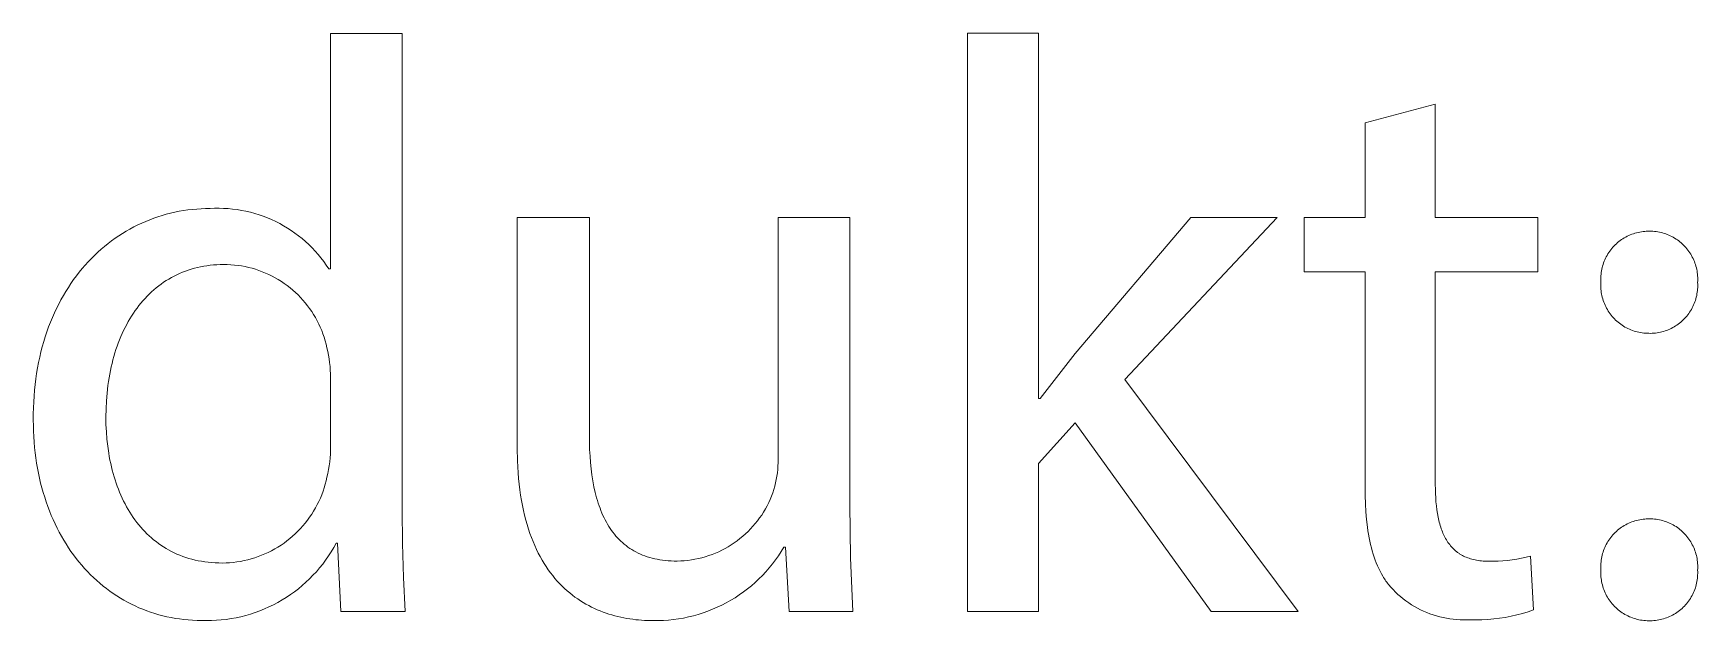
# Model space of a CAD drawing. Header units: millimetres. Extents: x 1287 to 5317, y -239 to 2577.
# Drawn here: x 3887.2 to 3969.7, y -62.2 to -33.1 of the extents above; entities that cross this region are included whole.
import ezdxf

# ---------------------------------------------------------------- set-up
doc = ezdxf.new("R2010")
doc.units = ezdxf.units.MM
doc.header["$MEASUREMENT"] = 0
doc.layers.add('Domyślny', color=7, linetype='Continuous', true_color=0x000000)

msp = doc.modelspace()

# ---------------------------------------------------------------- linework, layer by layer
at = {"layer": 'Domyślny', "color": 18, "lineweight": 15, "true_color": 0x000000}
for p, q in [((3901.972, -44.76), (3901.972, -33.098)), ((3901.972, -33.098), (3905.528, -33.098)), ((3905.528, -33.098), (3905.528, -56.691)), ((3933.541, -61.74), (3933.541, -33.087)), ((3933.541, -33.087), (3937.057, -33.087)), ((3937.057, -33.087), (3937.057, -51.178)), ((3953.24, -37.531), (3956.716, -36.604)), ((3956.716, -36.604), (3956.716, -42.214)), ((3953.24, -42.214), (3953.24, -37.531)), ((3893.632, -42.114), (3893.841, -42.055)), ((3893.841, -42.055), (3894.051, -42)), ((3894.051, -42), (3894.263, -41.952)), ((3894.263, -41.952), (3894.476, -41.909)), ((3894.476, -41.909), (3894.692, -41.872)), ((3894.692, -41.872), (3894.909, -41.84)), ((3894.909, -41.84), (3895.127, -41.814)), ((3895.127, -41.814), (3895.347, -41.794)), ((3895.347, -41.794), (3895.568, -41.779)), ((3895.568, -41.779), (3895.79, -41.77)), ((3895.79, -41.77), (3896.013, -41.767)), ((3896.013, -41.767), (3896.236, -41.758)), ((3896.236, -41.758), (3896.459, -41.756)), ((3896.459, -41.756), (3896.682, -41.761)), ((3896.682, -41.761), (3896.905, -41.775)), ((3896.905, -41.775), (3897.127, -41.796)), ((3897.127, -41.796), (3897.348, -41.824)), ((3897.348, -41.824), (3897.569, -41.86)), ((3897.569, -41.86), (3897.787, -41.904)), ((3897.787, -41.904), (3898.005, -41.955)), ((3898.005, -41.955), (3898.22, -42.014)), ((3898.22, -42.014), (3898.433, -42.079)), ((3891.853, -42.893), (3892.041, -42.785)), ((3892.041, -42.785), (3892.232, -42.683)), ((3892.232, -42.683), (3892.425, -42.586)), ((3892.425, -42.586), (3892.621, -42.494)), ((3892.621, -42.494), (3892.819, -42.407)), ((3892.819, -42.407), (3893.019, -42.326)), ((3893.019, -42.326), (3893.221, -42.25)), ((3893.221, -42.25), (3893.426, -42.179)), ((3893.426, -42.179), (3893.632, -42.114)), ((3898.433, -42.079), (3898.644, -42.153)), ((3898.644, -42.153), (3898.852, -42.233)), ((3898.852, -42.233), (3899.057, -42.32)), ((3899.057, -42.32), (3899.26, -42.415)), ((3899.26, -42.415), (3899.458, -42.516)), ((3899.458, -42.516), (3899.654, -42.624)), ((3899.654, -42.624), (3899.845, -42.738)), ((3899.845, -42.738), (3900.032, -42.86)), ((3900.032, -42.86), (3900.216, -42.987)), ((3911.232, -53.642), (3911.232, -42.208)), ((3911.232, -42.208), (3914.802, -42.208)), ((3914.802, -42.208), (3914.802, -53.025)), ((3924.156, -54.192), (3924.156, -42.208)), ((3924.156, -42.208), (3927.699, -42.208)), ((3927.699, -42.208), (3927.699, -56.42)), ((3938.869, -48.95), (3944.6, -42.213)), ((3948.881, -42.213), (3941.325, -50.238)), ((3944.6, -42.213), (3948.881, -42.213)), ((3950.22, -44.912), (3950.22, -42.214)), ((3950.22, -42.214), (3953.24, -42.214)), ((3956.716, -42.214), (3961.802, -42.214)), ((3961.802, -42.214), (3961.802, -44.912)), ((3890.612, -43.789), (3890.781, -43.646)), ((3890.781, -43.646), (3890.952, -43.508)), ((3890.952, -43.508), (3891.127, -43.375)), ((3891.127, -43.375), (3891.304, -43.247)), ((3891.304, -43.247), (3891.484, -43.124)), ((3891.484, -43.124), (3891.667, -43.006)), ((3891.667, -43.006), (3891.853, -42.893)), ((3900.216, -42.987), (3900.394, -43.121)), ((3900.394, -43.121), (3900.568, -43.26)), ((3900.568, -43.26), (3900.737, -43.406)), ((3900.737, -43.406), (3900.901, -43.557)), ((3900.901, -43.557), (3901.06, -43.714)), ((3965.46, -43.753), (3965.513, -43.691)), ((3965.513, -43.691), (3965.569, -43.631)), ((3965.569, -43.631), (3965.626, -43.572)), ((3965.626, -43.572), (3965.686, -43.516)), ((3965.686, -43.516), (3965.748, -43.461)), ((3965.748, -43.461), (3965.811, -43.409)), ((3965.811, -43.409), (3965.876, -43.359)), ((3965.876, -43.359), (3965.943, -43.312)), ((3965.943, -43.312), (3966.011, -43.266)), ((3966.011, -43.266), (3966.081, -43.223)), ((3966.081, -43.223), (3966.153, -43.183)), ((3966.153, -43.183), (3966.225, -43.145)), ((3966.225, -43.145), (3966.3, -43.11)), ((3966.3, -43.11), (3966.375, -43.077)), ((3966.375, -43.077), (3966.451, -43.046)), ((3966.451, -43.046), (3966.528, -43.019)), ((3966.528, -43.019), (3966.607, -42.994)), ((3966.607, -42.994), (3966.686, -42.972)), ((3966.686, -42.972), (3966.765, -42.952)), ((3966.765, -42.952), (3966.846, -42.936)), ((3966.846, -42.936), (3966.927, -42.922)), ((3966.927, -42.922), (3967.008, -42.911)), ((3967.008, -42.911), (3967.09, -42.902)), ((3967.09, -42.902), (3967.171, -42.897)), ((3967.171, -42.897), (3967.254, -42.894)), ((3967.254, -42.894), (3967.336, -42.895)), ((3967.336, -42.895), (3967.417, -42.896)), ((3967.417, -42.896), (3967.498, -42.9)), ((3967.498, -42.9), (3967.579, -42.906)), ((3967.579, -42.906), (3967.66, -42.916)), ((3967.66, -42.916), (3967.74, -42.928)), ((3967.74, -42.928), (3967.82, -42.943)), ((3967.82, -42.943), (3967.899, -42.96)), ((3967.899, -42.96), (3967.978, -42.981)), ((3967.978, -42.981), (3968.056, -43.004)), ((3968.056, -43.004), (3968.133, -43.029)), ((3968.133, -43.029), (3968.209, -43.058)), ((3968.209, -43.058), (3968.284, -43.089)), ((3968.284, -43.089), (3968.358, -43.122)), ((3968.358, -43.122), (3968.431, -43.158)), ((3968.431, -43.158), (3968.502, -43.197)), ((3968.502, -43.197), (3968.573, -43.237)), ((3968.573, -43.237), (3968.641, -43.281)), ((3968.641, -43.281), (3968.709, -43.326)), ((3968.709, -43.326), (3968.774, -43.374)), ((3968.774, -43.374), (3968.838, -43.424)), ((3968.838, -43.424), (3968.901, -43.476)), ((3968.901, -43.476), (3968.961, -43.531)), ((3968.961, -43.531), (3969.019, -43.587)), ((3969.019, -43.587), (3969.076, -43.645)), ((3969.076, -43.645), (3969.131, -43.706)), ((3969.131, -43.706), (3969.183, -43.768)), ((3889.82, -44.577), (3889.971, -44.41)), ((3889.971, -44.41), (3890.127, -44.247)), ((3890.127, -44.247), (3890.285, -44.09)), ((3890.285, -44.09), (3890.447, -43.937)), ((3890.447, -43.937), (3890.612, -43.789)), ((3901.06, -43.714), (3901.213, -43.876)), ((3901.213, -43.876), (3901.361, -44.043)), ((3901.361, -44.043), (3901.503, -44.216)), ((3901.503, -44.216), (3901.638, -44.393)), ((3901.638, -44.393), (3901.768, -44.574)), ((3965.028, -44.54), (3965.055, -44.463)), ((3965.055, -44.463), (3965.084, -44.386)), ((3965.084, -44.386), (3965.116, -44.31)), ((3965.116, -44.31), (3965.15, -44.236)), ((3965.15, -44.236), (3965.187, -44.162)), ((3965.187, -44.162), (3965.227, -44.09)), ((3965.227, -44.09), (3965.268, -44.02)), ((3965.268, -44.02), (3965.313, -43.951)), ((3965.313, -43.951), (3965.36, -43.883)), ((3965.36, -43.883), (3965.409, -43.817)), ((3965.409, -43.817), (3965.46, -43.753)), ((3969.183, -43.768), (3969.233, -43.831)), ((3969.233, -43.831), (3969.281, -43.897)), ((3969.281, -43.897), (3969.327, -43.964)), ((3969.327, -43.964), (3969.37, -44.033)), ((3969.37, -44.033), (3969.412, -44.103)), ((3969.412, -44.103), (3969.45, -44.174)), ((3969.45, -44.174), (3969.486, -44.247)), ((3969.486, -44.247), (3969.52, -44.321)), ((3969.52, -44.321), (3969.551, -44.396)), ((3969.551, -44.396), (3969.58, -44.472)), ((3969.58, -44.472), (3969.606, -44.549)), ((3889.115, -45.484), (3889.249, -45.294)), ((3889.249, -45.294), (3889.386, -45.108)), ((3889.386, -45.108), (3889.527, -44.926)), ((3889.527, -44.926), (3889.671, -44.749)), ((3889.671, -44.749), (3889.82, -44.577)), ((3893.833, -45.344), (3893.707, -45.427)), ((3893.962, -45.265), (3893.833, -45.344)), ((3894.093, -45.19), (3893.962, -45.265)), ((3894.226, -45.118), (3894.093, -45.19)), ((3894.362, -45.051), (3894.226, -45.118)), ((3894.501, -44.987), (3894.362, -45.051)), ((3894.642, -44.928), (3894.501, -44.987)), ((3894.785, -44.872), (3894.642, -44.928)), ((3894.931, -44.821), (3894.785, -44.872)), ((3895.079, -44.774), (3894.931, -44.821)), ((3895.229, -44.731), (3895.079, -44.774)), ((3895.382, -44.693), (3895.229, -44.731)), ((3895.536, -44.659), (3895.382, -44.693)), ((3895.694, -44.629), (3895.536, -44.659)), ((3895.853, -44.604), (3895.694, -44.629)), ((3896.015, -44.583), (3895.853, -44.604)), ((3896.179, -44.567), (3896.015, -44.583)), ((3896.345, -44.555), (3896.179, -44.567)), ((3896.514, -44.548), (3896.345, -44.555)), ((3896.684, -44.545), (3896.514, -44.548)), ((3896.862, -44.548), (3896.684, -44.545)), ((3897.039, -44.556), (3896.862, -44.548)), ((3897.216, -44.571), (3897.039, -44.556)), ((3897.393, -44.591), (3897.216, -44.571)), ((3897.568, -44.618), (3897.393, -44.591)), ((3897.743, -44.65), (3897.568, -44.618)), ((3897.916, -44.689), (3897.743, -44.65)), ((3898.088, -44.733), (3897.916, -44.689)), ((3898.259, -44.783), (3898.088, -44.733)), ((3898.427, -44.839), (3898.259, -44.783)), ((3898.594, -44.901), (3898.427, -44.839)), ((3898.758, -44.968), (3898.594, -44.901)), ((3898.92, -45.041), (3898.758, -44.968)), ((3899.079, -45.119), (3898.92, -45.041)), ((3899.236, -45.203), (3899.079, -45.119)), ((3899.39, -45.292), (3899.236, -45.203)), ((3899.54, -45.386), (3899.39, -45.292)), ((3901.768, -44.574), (3901.891, -44.76)), ((3901.891, -44.76), (3901.972, -44.76)), ((3953.24, -44.912), (3950.22, -44.912)), ((3953.24, -55.568), (3953.24, -44.912)), ((3961.802, -44.912), (3956.716, -44.912)), ((3956.716, -44.912), (3956.716, -55.447)), ((3964.914, -45.267), (3964.916, -45.185)), ((3964.916, -45.349), (3964.914, -45.267)), ((3964.916, -45.185), (3964.92, -45.103)), ((3964.92, -45.431), (3964.916, -45.349)), ((3964.92, -45.103), (3964.927, -45.021)), ((3964.927, -45.021), (3964.937, -44.94)), ((3964.937, -44.94), (3964.95, -44.859)), ((3964.95, -44.859), (3964.965, -44.778)), ((3964.965, -44.778), (3964.983, -44.698)), ((3964.983, -44.698), (3965.004, -44.619)), ((3965.004, -44.619), (3965.028, -44.54)), ((3969.606, -44.549), (3969.629, -44.627)), ((3969.629, -44.627), (3969.649, -44.706)), ((3969.649, -44.706), (3969.667, -44.785)), ((3969.667, -44.785), (3969.682, -44.865)), ((3969.682, -44.865), (3969.695, -44.945)), ((3969.695, -44.945), (3969.704, -45.026)), ((3969.704, -45.026), (3969.711, -45.106)), ((3969.711, -45.106), (3969.715, -45.188)), ((3969.715, -45.35), (3969.711, -45.431)), ((3969.715, -45.188), (3969.717, -45.269)), ((3969.717, -45.269), (3969.715, -45.35)), ((3888.622, -46.293), (3888.739, -46.084)), ((3888.739, -46.084), (3888.86, -45.88)), ((3888.86, -45.88), (3888.986, -45.68)), ((3888.986, -45.68), (3889.115, -45.484)), ((3892.894, -46.111), (3892.788, -46.223)), ((3893.002, -46.003), (3892.894, -46.111)), ((3893.113, -45.898), (3893.002, -46.003)), ((3893.227, -45.797), (3893.113, -45.898)), ((3893.343, -45.699), (3893.227, -45.797)), ((3893.462, -45.605), (3893.343, -45.699)), ((3893.583, -45.514), (3893.462, -45.605)), ((3893.707, -45.427), (3893.583, -45.514)), ((3899.688, -45.485), (3899.54, -45.386)), ((3899.831, -45.59), (3899.688, -45.485)), ((3899.972, -45.699), (3899.831, -45.59)), ((3900.108, -45.813), (3899.972, -45.699)), ((3900.24, -45.931), (3900.108, -45.813)), ((3900.369, -46.054), (3900.24, -45.931)), ((3900.493, -46.181), (3900.369, -46.054)), ((3900.612, -46.312), (3900.493, -46.181)), ((3964.915, -45.596), (3964.916, -45.514)), ((3964.917, -45.679), (3964.915, -45.596)), ((3964.916, -45.514), (3964.92, -45.431)), ((3964.922, -45.761), (3964.917, -45.679)), ((3964.93, -45.844), (3964.922, -45.761)), ((3964.941, -45.926), (3964.93, -45.844)), ((3964.954, -46.007), (3964.941, -45.926)), ((3964.97, -46.088), (3964.954, -46.007)), ((3964.99, -46.169), (3964.97, -46.088)), ((3965.011, -46.248), (3964.99, -46.169)), ((3969.647, -46.163), (3969.626, -46.242)), ((3969.666, -46.083), (3969.647, -46.163)), ((3969.681, -46.002), (3969.666, -46.083)), ((3969.694, -45.922), (3969.681, -46.002)), ((3969.704, -45.84), (3969.694, -45.922)), ((3969.711, -45.759), (3969.704, -45.84)), ((3969.711, -45.431), (3969.715, -45.513)), ((3969.715, -45.677), (3969.711, -45.759)), ((3969.715, -45.513), (3969.717, -45.595)), ((3969.717, -45.595), (3969.715, -45.677)), ((3888.196, -47.172), (3888.296, -46.946)), ((3888.296, -46.946), (3888.4, -46.724)), ((3888.4, -46.724), (3888.509, -46.506)), ((3888.509, -46.506), (3888.622, -46.293)), ((3892.209, -46.962), (3892.122, -47.096)), ((3892.299, -46.831), (3892.209, -46.962)), ((3892.391, -46.703), (3892.299, -46.831)), ((3892.487, -46.578), (3892.391, -46.703)), ((3892.585, -46.456), (3892.487, -46.578)), ((3892.685, -46.338), (3892.585, -46.456)), ((3892.788, -46.223), (3892.685, -46.338)), ((3900.727, -46.447), (3900.612, -46.312)), ((3900.838, -46.586), (3900.727, -46.447)), ((3900.943, -46.729), (3900.838, -46.586)), ((3901.044, -46.875), (3900.943, -46.729)), ((3901.14, -47.025), (3901.044, -46.875)), ((3965.036, -46.327), (3965.011, -46.248)), ((3965.064, -46.405), (3965.036, -46.327)), ((3965.094, -46.482), (3965.064, -46.405)), ((3965.126, -46.558), (3965.094, -46.482)), ((3965.162, -46.633), (3965.126, -46.558)), ((3965.2, -46.706), (3965.162, -46.633)), ((3965.24, -46.778), (3965.2, -46.706)), ((3965.283, -46.849), (3965.24, -46.778)), ((3965.328, -46.918), (3965.283, -46.849)), ((3965.376, -46.985), (3965.328, -46.918)), ((3965.426, -47.051), (3965.376, -46.985)), ((3969.271, -46.975), (3969.222, -47.041)), ((3969.317, -46.908), (3969.271, -46.975)), ((3969.362, -46.839), (3969.317, -46.908)), ((3969.404, -46.769), (3969.362, -46.839)), ((3969.443, -46.697), (3969.404, -46.769)), ((3969.48, -46.624), (3969.443, -46.697)), ((3969.515, -46.55), (3969.48, -46.624)), ((3969.547, -46.474), (3969.515, -46.55)), ((3969.576, -46.398), (3969.547, -46.474)), ((3969.602, -46.32), (3969.576, -46.398)), ((3969.626, -46.242), (3969.602, -46.32)), ((3887.924, -47.876), (3888.01, -47.637)), ((3888.01, -47.637), (3888.101, -47.402)), ((3888.101, -47.402), (3888.196, -47.172)), ((3891.727, -47.811), (3891.657, -47.963)), ((3891.801, -47.663), (3891.727, -47.811)), ((3891.877, -47.517), (3891.801, -47.663)), ((3891.956, -47.374), (3891.877, -47.517)), ((3892.037, -47.233), (3891.956, -47.374)), ((3892.122, -47.096), (3892.037, -47.233)), ((3901.23, -47.178), (3901.14, -47.025)), ((3901.316, -47.334), (3901.23, -47.178)), ((3901.395, -47.492), (3901.316, -47.334)), ((3901.47, -47.654), (3901.395, -47.492)), ((3901.539, -47.817), (3901.47, -47.654)), ((3901.602, -47.983), (3901.539, -47.817)), ((3965.479, -47.115), (3965.426, -47.051)), ((3965.533, -47.177), (3965.479, -47.115)), ((3965.59, -47.237), (3965.533, -47.177)), ((3965.648, -47.295), (3965.59, -47.237)), ((3965.709, -47.351), (3965.648, -47.295)), ((3965.772, -47.405), (3965.709, -47.351)), ((3965.836, -47.457), (3965.772, -47.405)), ((3965.902, -47.506), (3965.836, -47.457)), ((3965.97, -47.554), (3965.902, -47.506)), ((3966.04, -47.598), (3965.97, -47.554)), ((3966.111, -47.641), (3966.04, -47.598)), ((3966.183, -47.68), (3966.111, -47.641)), ((3966.257, -47.718), (3966.183, -47.68)), ((3966.332, -47.752), (3966.257, -47.718)), ((3966.408, -47.784), (3966.332, -47.752)), ((3966.485, -47.814), (3966.408, -47.784)), ((3966.563, -47.84), (3966.485, -47.814)), ((3968.179, -47.807), (3968.102, -47.834)), ((3968.255, -47.777), (3968.179, -47.807)), ((3968.33, -47.745), (3968.255, -47.777)), ((3968.404, -47.71), (3968.33, -47.745)), ((3968.477, -47.672), (3968.404, -47.71)), ((3968.548, -47.632), (3968.477, -47.672)), ((3968.618, -47.589), (3968.548, -47.632)), ((3968.687, -47.544), (3968.618, -47.589)), ((3968.754, -47.497), (3968.687, -47.544)), ((3968.819, -47.447), (3968.754, -47.497)), ((3968.882, -47.395), (3968.819, -47.447)), ((3968.944, -47.341), (3968.882, -47.395)), ((3969.003, -47.285), (3968.944, -47.341)), ((3969.061, -47.227), (3969.003, -47.285)), ((3969.117, -47.167), (3969.061, -47.227)), ((3969.17, -47.105), (3969.117, -47.167)), ((3969.222, -47.041), (3969.17, -47.105)), ((3887.629, -48.875), (3887.695, -48.619)), ((3887.695, -48.619), (3887.767, -48.367)), ((3887.767, -48.367), (3887.843, -48.12)), ((3887.843, -48.12), (3887.924, -47.876)), ((3891.403, -48.596), (3891.347, -48.761)), ((3891.462, -48.434), (3891.403, -48.596)), ((3891.524, -48.274), (3891.462, -48.434)), ((3891.589, -48.117), (3891.524, -48.274)), ((3891.657, -47.963), (3891.589, -48.117)), ((3901.66, -48.151), (3901.602, -47.983)), ((3901.711, -48.321), (3901.66, -48.151)), ((3901.757, -48.493), (3901.711, -48.321)), ((3901.798, -48.666), (3901.757, -48.493)), ((3966.643, -47.864), (3966.563, -47.84)), ((3966.722, -47.885), (3966.643, -47.864)), ((3966.803, -47.904), (3966.722, -47.885)), ((3966.884, -47.919), (3966.803, -47.904)), ((3966.966, -47.932), (3966.884, -47.919)), ((3967.048, -47.942), (3966.966, -47.932)), ((3967.13, -47.949), (3967.048, -47.942)), ((3967.213, -47.953), (3967.13, -47.949)), ((3967.295, -47.954), (3967.213, -47.953)), ((3967.377, -47.955), (3967.295, -47.954)), ((3967.459, -47.953), (3967.377, -47.955)), ((3967.541, -47.948), (3967.459, -47.953)), ((3967.622, -47.94), (3967.541, -47.948)), ((3967.704, -47.929), (3967.622, -47.94)), ((3967.784, -47.916), (3967.704, -47.929)), ((3967.865, -47.9), (3967.784, -47.916)), ((3967.944, -47.881), (3967.865, -47.9)), ((3968.023, -47.859), (3967.944, -47.881)), ((3968.102, -47.834), (3968.023, -47.859)), ((3887.46, -49.666), (3887.511, -49.398)), ((3887.511, -49.398), (3887.568, -49.134)), ((3887.568, -49.134), (3887.629, -48.875)), ((3891.151, -49.444), (3891.11, -49.62)), ((3891.196, -49.27), (3891.151, -49.444)), ((3891.243, -49.098), (3891.196, -49.27)), ((3891.294, -48.928), (3891.243, -49.098)), ((3891.347, -48.761), (3891.294, -48.928)), ((3901.841, -48.849), (3901.798, -48.666)), ((3901.878, -49.033), (3901.841, -48.849)), ((3901.909, -49.218), (3901.878, -49.033)), ((3901.934, -49.405), (3901.909, -49.218)), ((3901.953, -49.592), (3901.934, -49.405)), ((3937.138, -51.178), (3938.869, -48.95)), ((3887.34, -50.492), (3887.375, -50.213)), ((3887.375, -50.213), (3887.415, -49.937)), ((3887.415, -49.937), (3887.46, -49.666)), ((3891.003, -50.163), (3890.973, -50.349)), ((3891.036, -49.98), (3891.003, -50.163)), ((3891.071, -49.799), (3891.036, -49.98)), ((3891.11, -49.62), (3891.071, -49.799)), ((3901.966, -49.779), (3901.953, -49.592)), ((3901.972, -49.967), (3901.966, -49.779)), ((3901.972, -50.155), (3901.972, -49.967)), ((3901.972, -53.551), (3901.972, -50.155)), ((3941.325, -50.238), (3949.928, -61.74)), ((3887.269, -51.354), (3887.287, -51.063)), ((3887.287, -51.063), (3887.31, -50.776)), ((3887.31, -50.776), (3887.34, -50.492)), ((3890.903, -50.916), (3890.872, -51.304)), ((3890.947, -50.536), (3890.903, -50.916)), ((3890.973, -50.349), (3890.947, -50.536)), ((3887.25, -51.947), (3887.256, -51.648)), ((3887.25, -52.249), (3887.25, -51.947)), ((3887.256, -51.648), (3887.269, -51.354)), ((3890.853, -51.699), (3890.846, -52.101)), ((3890.872, -51.304), (3890.853, -51.699)), ((3937.057, -51.178), (3937.138, -51.178)), ((3887.252, -52.526), (3887.25, -52.249)), ((3887.26, -52.8), (3887.252, -52.526)), ((3890.846, -52.101), (3890.852, -52.469)), ((3890.852, -52.469), (3890.869, -52.833)), ((3938.869, -52.386), (3937.057, -54.399)), ((3945.606, -61.74), (3938.869, -52.386)), ((3887.273, -53.072), (3887.26, -52.8)), ((3887.291, -53.34), (3887.273, -53.072)), ((3887.315, -53.605), (3887.291, -53.34)), ((3890.869, -52.833), (3890.897, -53.191)), ((3890.897, -53.191), (3890.936, -53.545)), ((3890.936, -53.545), (3890.987, -53.893)), ((3901.973, -53.744), (3901.972, -53.551)), ((3914.802, -53.025), (3914.805, -53.368)), ((3914.805, -53.368), (3914.816, -53.705)), ((3887.343, -53.868), (3887.315, -53.605)), ((3887.376, -54.127), (3887.343, -53.868)), ((3887.415, -54.383), (3887.376, -54.127)), ((3887.458, -54.635), (3887.415, -54.383)), ((3890.987, -53.893), (3891.016, -54.064)), ((3891.016, -54.064), (3891.049, -54.234)), ((3891.049, -54.234), (3891.084, -54.402)), ((3891.084, -54.402), (3891.122, -54.569)), ((3901.913, -54.513), (3901.938, -54.322)), ((3901.938, -54.322), (3901.956, -54.129)), ((3901.956, -54.129), (3901.968, -53.937)), ((3901.968, -53.937), (3901.973, -53.744)), ((3911.243, -54.269), (3911.232, -53.642)), ((3911.256, -54.571), (3911.243, -54.269)), ((3914.816, -53.705), (3914.833, -54.034)), ((3914.833, -54.034), (3914.857, -54.355)), ((3914.857, -54.355), (3914.888, -54.668)), ((3924.147, -54.531), (3924.154, -54.362)), ((3924.154, -54.362), (3924.156, -54.192)), ((3937.057, -54.399), (3937.057, -61.74)), ((3887.505, -54.884), (3887.458, -54.635)), ((3887.558, -55.13), (3887.505, -54.884)), ((3887.615, -55.373), (3887.558, -55.13)), ((3891.122, -54.569), (3891.163, -54.733)), ((3891.163, -54.733), (3891.206, -54.896)), ((3891.206, -54.896), (3891.253, -55.057)), ((3891.253, -55.057), (3891.302, -55.216)), ((3891.302, -55.216), (3891.354, -55.373)), ((3901.758, -55.258), (3901.798, -55.081)), ((3901.798, -55.081), (3901.842, -54.893)), ((3901.842, -54.893), (3901.881, -54.704)), ((3901.881, -54.704), (3901.913, -54.513)), ((3911.274, -54.866), (3911.256, -54.571)), ((3911.297, -55.154), (3911.274, -54.866)), ((3911.326, -55.434), (3911.297, -55.154)), ((3914.888, -54.668), (3914.927, -54.973)), ((3914.927, -54.973), (3914.974, -55.27)), ((3924.027, -55.368), (3924.062, -55.203)), ((3924.062, -55.203), (3924.091, -55.036)), ((3924.091, -55.036), (3924.115, -54.868)), ((3924.115, -54.868), (3924.134, -54.7)), ((3924.134, -54.7), (3924.147, -54.531)), ((3887.677, -55.612), (3887.615, -55.373)), ((3887.743, -55.848), (3887.677, -55.612)), ((3887.814, -56.08), (3887.743, -55.848)), ((3891.354, -55.373), (3891.409, -55.527)), ((3891.409, -55.527), (3891.467, -55.68)), ((3891.467, -55.68), (3891.527, -55.83)), ((3891.527, -55.83), (3891.591, -55.978)), ((3891.591, -55.978), (3891.657, -56.124)), ((3901.472, -56.117), (3901.541, -55.949)), ((3901.541, -55.949), (3901.604, -55.779)), ((3901.604, -55.779), (3901.661, -55.607)), ((3901.661, -55.607), (3901.713, -55.433)), ((3901.713, -55.433), (3901.758, -55.258)), ((3911.359, -55.708), (3911.326, -55.434)), ((3911.396, -55.974), (3911.359, -55.708)), ((3911.438, -56.234), (3911.396, -55.974)), ((3914.974, -55.27), (3915.029, -55.558)), ((3915.029, -55.558), (3915.091, -55.837)), ((3915.091, -55.837), (3915.125, -55.973)), ((3915.125, -55.973), (3915.162, -56.107)), ((3923.765, -56.181), (3923.834, -56.017)), ((3923.834, -56.017), (3923.89, -55.858)), ((3923.89, -55.858), (3923.941, -55.696)), ((3923.941, -55.696), (3923.987, -55.533)), ((3923.987, -55.533), (3924.027, -55.368)), ((3953.244, -55.992), (3953.24, -55.568)), ((3953.258, -56.402), (3953.244, -55.992)), ((3956.716, -55.447), (3956.718, -55.67)), ((3956.718, -55.67), (3956.724, -55.888)), ((3956.724, -55.888), (3956.734, -56.099)), ((3887.889, -56.309), (3887.814, -56.08)), ((3887.969, -56.534), (3887.889, -56.309)), ((3888.053, -56.755), (3887.969, -56.534)), ((3888.141, -56.973), (3888.053, -56.755)), ((3891.657, -56.124), (3891.726, -56.267)), ((3891.726, -56.267), (3891.797, -56.408)), ((3891.797, -56.408), (3891.872, -56.546)), ((3891.872, -56.546), (3891.949, -56.682)), ((3891.949, -56.682), (3892.03, -56.815)), ((3892.03, -56.815), (3892.113, -56.945)), ((3901.045, -56.915), (3901.141, -56.761)), ((3901.141, -56.761), (3901.232, -56.604)), ((3901.232, -56.604), (3901.318, -56.444)), ((3901.318, -56.444), (3901.398, -56.282)), ((3901.398, -56.282), (3901.472, -56.117)), ((3905.528, -56.691), (3905.538, -58.374)), ((3911.485, -56.487), (3911.438, -56.234)), ((3911.536, -56.733), (3911.485, -56.487)), ((3911.592, -56.972), (3911.536, -56.733)), ((3915.162, -56.107), (3915.2, -56.239)), ((3915.2, -56.239), (3915.241, -56.368)), ((3915.241, -56.368), (3915.284, -56.494)), ((3915.284, -56.494), (3915.329, -56.618)), ((3915.329, -56.618), (3915.376, -56.74)), ((3915.376, -56.74), (3915.425, -56.859)), ((3915.425, -56.859), (3915.477, -56.976)), ((3923.34, -56.957), (3923.436, -56.808)), ((3923.436, -56.808), (3923.526, -56.655)), ((3923.526, -56.655), (3923.611, -56.5)), ((3923.611, -56.5), (3923.691, -56.342)), ((3923.691, -56.342), (3923.765, -56.181)), ((3927.699, -56.42), (3927.734, -59.079)), ((3953.28, -56.8), (3953.258, -56.402)), ((3953.313, -57.183), (3953.28, -56.8)), ((3956.734, -56.099), (3956.749, -56.304)), ((3956.749, -56.304), (3956.768, -56.502)), ((3956.768, -56.502), (3956.792, -56.695)), ((3956.792, -56.695), (3956.82, -56.88)), ((3956.82, -56.88), (3956.853, -57.06)), ((3888.234, -57.187), (3888.141, -56.973)), ((3888.33, -57.397), (3888.234, -57.187)), ((3888.431, -57.603), (3888.33, -57.397)), ((3888.536, -57.805), (3888.431, -57.603)), ((3892.113, -56.945), (3892.199, -57.073)), ((3892.199, -57.073), (3892.287, -57.198)), ((3892.287, -57.198), (3892.379, -57.32)), ((3892.379, -57.32), (3892.473, -57.438)), ((3892.473, -57.438), (3892.57, -57.554)), ((3892.57, -57.554), (3892.67, -57.667)), ((3892.67, -57.667), (3892.773, -57.777)), ((3900.363, -57.76), (3900.488, -57.629)), ((3900.488, -57.629), (3900.609, -57.494)), ((3900.609, -57.494), (3900.726, -57.355)), ((3900.726, -57.355), (3900.837, -57.212)), ((3900.837, -57.212), (3900.943, -57.065)), ((3900.943, -57.065), (3901.045, -56.915)), ((3911.651, -57.205), (3911.592, -56.972)), ((3911.715, -57.432), (3911.651, -57.205)), ((3911.783, -57.652), (3911.715, -57.432)), ((3911.855, -57.865), (3911.783, -57.652)), ((3915.477, -56.976), (3915.53, -57.09)), ((3915.53, -57.09), (3915.586, -57.202)), ((3915.586, -57.202), (3915.645, -57.311)), ((3915.645, -57.311), (3915.705, -57.417)), ((3915.705, -57.417), (3915.768, -57.52)), ((3915.768, -57.52), (3915.834, -57.621)), ((3915.834, -57.621), (3915.901, -57.719)), ((3915.901, -57.719), (3915.972, -57.815)), ((3922.663, -57.774), (3922.787, -57.648)), ((3922.787, -57.648), (3922.907, -57.517)), ((3922.907, -57.517), (3923.022, -57.383)), ((3923.022, -57.383), (3923.133, -57.244)), ((3923.133, -57.244), (3923.239, -57.102)), ((3923.239, -57.102), (3923.34, -56.957)), ((3953.355, -57.554), (3953.313, -57.183)), ((3953.38, -57.733), (3953.355, -57.554)), ((3956.853, -57.06), (3956.872, -57.147)), ((3956.872, -57.147), (3956.891, -57.232)), ((3956.891, -57.232), (3956.912, -57.316)), ((3956.912, -57.316), (3956.934, -57.398)), ((3956.934, -57.398), (3956.958, -57.479)), ((3956.958, -57.479), (3956.983, -57.558)), ((3956.983, -57.558), (3957.008, -57.635)), ((3957.008, -57.635), (3957.036, -57.71)), ((3957.036, -57.71), (3957.064, -57.784)), ((3965.686, -57.768), (3965.748, -57.714)), ((3965.748, -57.714), (3965.811, -57.662)), ((3965.811, -57.662), (3965.876, -57.612)), ((3965.876, -57.612), (3965.943, -57.564)), ((3965.943, -57.564), (3966.011, -57.519)), ((3966.011, -57.519), (3966.081, -57.476)), ((3966.081, -57.476), (3966.153, -57.436)), ((3966.153, -57.436), (3966.225, -57.398)), ((3966.225, -57.398), (3966.3, -57.362)), ((3966.3, -57.362), (3966.375, -57.329)), ((3966.375, -57.329), (3966.451, -57.299)), ((3966.451, -57.299), (3966.528, -57.271)), ((3966.528, -57.271), (3966.607, -57.247)), ((3966.607, -57.247), (3966.686, -57.224)), ((3966.686, -57.224), (3966.765, -57.205)), ((3966.765, -57.205), (3966.846, -57.188)), ((3966.846, -57.188), (3966.927, -57.174)), ((3966.927, -57.174), (3967.008, -57.163)), ((3967.008, -57.163), (3967.09, -57.155)), ((3967.09, -57.155), (3967.171, -57.15)), ((3967.171, -57.15), (3967.254, -57.147)), ((3967.254, -57.147), (3967.336, -57.147)), ((3967.336, -57.147), (3967.417, -57.148)), ((3967.417, -57.148), (3967.498, -57.152)), ((3967.498, -57.152), (3967.579, -57.159)), ((3967.579, -57.159), (3967.66, -57.168)), ((3967.66, -57.168), (3967.74, -57.181)), ((3967.74, -57.181), (3967.82, -57.195)), ((3967.82, -57.195), (3967.899, -57.213)), ((3967.899, -57.213), (3967.978, -57.233)), ((3967.978, -57.233), (3968.056, -57.256)), ((3968.056, -57.256), (3968.133, -57.282)), ((3968.133, -57.282), (3968.209, -57.31)), ((3968.209, -57.31), (3968.284, -57.341)), ((3968.284, -57.341), (3968.358, -57.375)), ((3968.358, -57.375), (3968.431, -57.411)), ((3968.431, -57.411), (3968.502, -57.449)), ((3968.502, -57.449), (3968.573, -57.49)), ((3968.573, -57.49), (3968.641, -57.533)), ((3968.641, -57.533), (3968.709, -57.579)), ((3968.709, -57.579), (3968.774, -57.627)), ((3968.774, -57.627), (3968.838, -57.677)), ((3968.838, -57.677), (3968.901, -57.729)), ((3888.645, -58.004), (3888.536, -57.805)), ((3888.757, -58.198), (3888.645, -58.004)), ((3888.874, -58.389), (3888.757, -58.198)), ((3888.994, -58.575), (3888.874, -58.389)), ((3892.773, -57.777), (3892.879, -57.883)), ((3892.879, -57.883), (3892.987, -57.987)), ((3892.987, -57.987), (3893.099, -58.087)), ((3893.099, -58.087), (3893.213, -58.183)), ((3893.213, -58.183), (3893.33, -58.276)), ((3893.33, -58.276), (3893.449, -58.366)), ((3893.449, -58.366), (3893.572, -58.452)), ((3893.572, -58.452), (3893.697, -58.534)), ((3893.697, -58.534), (3893.826, -58.613)), ((3899.215, -58.639), (3899.371, -58.546)), ((3899.371, -58.546), (3899.524, -58.449)), ((3899.524, -58.449), (3899.673, -58.346)), ((3899.673, -58.346), (3899.819, -58.238)), ((3899.819, -58.238), (3899.961, -58.126)), ((3899.961, -58.126), (3900.099, -58.008)), ((3900.099, -58.008), (3900.233, -57.886)), ((3900.233, -57.886), (3900.363, -57.76)), ((3902.254, -58.355), (3902.135, -58.57)), ((3902.321, -58.355), (3902.254, -58.355)), ((3902.495, -61.737), (3902.321, -58.355)), ((3905.538, -58.374), (3905.587, -60.057)), ((3911.93, -58.073), (3911.855, -57.865)), ((3912.009, -58.274), (3911.93, -58.073)), ((3912.092, -58.469), (3912.009, -58.274)), ((3912.178, -58.658), (3912.092, -58.469)), ((3915.972, -57.815), (3916.044, -57.907)), ((3916.044, -57.907), (3916.119, -57.997)), ((3916.119, -57.997), (3916.197, -58.084)), ((3916.197, -58.084), (3916.277, -58.168)), ((3916.277, -58.168), (3916.359, -58.249)), ((3916.359, -58.249), (3916.444, -58.327)), ((3916.444, -58.327), (3916.532, -58.402)), ((3916.532, -58.402), (3916.622, -58.474)), ((3916.622, -58.474), (3916.715, -58.543)), ((3916.715, -58.543), (3916.81, -58.609)), ((3921.527, -58.614), (3921.681, -58.527)), ((3921.681, -58.527), (3921.832, -58.434)), ((3921.832, -58.434), (3921.98, -58.336)), ((3921.98, -58.336), (3922.124, -58.234)), ((3922.124, -58.234), (3922.264, -58.126)), ((3922.264, -58.126), (3922.401, -58.013)), ((3922.401, -58.013), (3922.534, -57.896)), ((3922.534, -57.896), (3922.663, -57.774)), ((3953.408, -57.91), (3953.38, -57.733)), ((3953.439, -58.082), (3953.408, -57.91)), ((3953.473, -58.252), (3953.439, -58.082)), ((3953.509, -58.417), (3953.473, -58.252)), ((3953.549, -58.579), (3953.509, -58.417)), ((3957.064, -57.784), (3957.094, -57.856)), ((3957.094, -57.856), (3957.126, -57.926)), ((3957.126, -57.926), (3957.158, -57.995)), ((3957.158, -57.995), (3957.192, -58.062)), ((3957.192, -58.062), (3957.228, -58.127)), ((3957.228, -58.127), (3957.265, -58.19)), ((3957.265, -58.19), (3957.303, -58.252)), ((3957.303, -58.252), (3957.343, -58.312)), ((3957.343, -58.312), (3957.384, -58.37)), ((3957.384, -58.37), (3957.427, -58.426)), ((3957.427, -58.426), (3957.471, -58.48)), ((3957.471, -58.48), (3957.516, -58.533)), ((3957.516, -58.533), (3957.563, -58.584)), ((3965.116, -58.563), (3965.15, -58.488)), ((3965.15, -58.488), (3965.187, -58.415)), ((3965.187, -58.415), (3965.227, -58.343)), ((3965.227, -58.343), (3965.268, -58.273)), ((3965.268, -58.273), (3965.313, -58.203)), ((3965.313, -58.203), (3965.36, -58.136)), ((3965.36, -58.136), (3965.409, -58.07)), ((3965.409, -58.07), (3965.46, -58.006)), ((3965.46, -58.006), (3965.513, -57.944)), ((3965.513, -57.944), (3965.569, -57.883)), ((3965.569, -57.883), (3965.626, -57.825)), ((3965.626, -57.825), (3965.686, -57.768)), ((3968.901, -57.729), (3968.961, -57.783)), ((3968.961, -57.783), (3969.019, -57.84)), ((3969.019, -57.84), (3969.076, -57.898)), ((3969.076, -57.898), (3969.131, -57.958)), ((3969.131, -57.958), (3969.183, -58.02)), ((3969.183, -58.02), (3969.233, -58.084)), ((3969.233, -58.084), (3969.281, -58.15)), ((3969.281, -58.15), (3969.327, -58.217)), ((3969.327, -58.217), (3969.37, -58.285)), ((3969.37, -58.285), (3969.412, -58.356)), ((3969.412, -58.356), (3969.45, -58.427)), ((3969.45, -58.427), (3969.486, -58.5)), ((3969.486, -58.5), (3969.52, -58.574)), ((3889.118, -58.757), (3888.994, -58.575)), ((3889.246, -58.935), (3889.118, -58.757)), ((3889.377, -59.109), (3889.246, -58.935)), ((3889.512, -59.279), (3889.377, -59.109)), ((3889.65, -59.444), (3889.512, -59.279)), ((3893.826, -58.613), (3893.957, -58.688)), ((3893.957, -58.688), (3894.091, -58.76)), ((3894.091, -58.76), (3894.227, -58.827)), ((3894.227, -58.827), (3894.367, -58.89)), ((3894.367, -58.89), (3894.509, -58.95)), ((3894.509, -58.95), (3894.654, -59.005)), ((3894.654, -59.005), (3894.802, -59.057)), ((3894.802, -59.057), (3894.953, -59.104)), ((3894.953, -59.104), (3895.107, -59.147)), ((3895.107, -59.147), (3895.263, -59.186)), ((3895.263, -59.186), (3895.423, -59.22)), ((3895.423, -59.22), (3895.585, -59.25)), ((3895.585, -59.25), (3895.75, -59.276)), ((3895.75, -59.276), (3895.918, -59.297)), ((3895.918, -59.297), (3896.088, -59.314)), ((3896.088, -59.314), (3896.262, -59.325)), ((3896.262, -59.325), (3896.438, -59.333)), ((3896.438, -59.333), (3896.617, -59.335)), ((3896.617, -59.335), (3896.798, -59.331)), ((3896.798, -59.331), (3896.979, -59.32)), ((3896.979, -59.32), (3897.16, -59.304)), ((3897.16, -59.304), (3897.34, -59.281)), ((3897.34, -59.281), (3897.519, -59.252)), ((3897.519, -59.252), (3897.697, -59.217)), ((3897.697, -59.217), (3897.873, -59.176)), ((3897.873, -59.176), (3898.048, -59.129)), ((3898.048, -59.129), (3898.222, -59.076)), ((3898.222, -59.076), (3898.393, -59.018)), ((3898.393, -59.018), (3898.563, -58.953)), ((3898.563, -58.953), (3898.73, -58.883)), ((3898.73, -58.883), (3898.894, -58.807)), ((3898.894, -58.807), (3899.056, -58.726)), ((3899.056, -58.726), (3899.215, -58.639)), ((3901.735, -59.189), (3901.588, -59.386)), ((3901.875, -58.987), (3901.735, -59.189)), ((3902.009, -58.781), (3901.875, -58.987)), ((3902.135, -58.57), (3902.009, -58.781)), ((3912.268, -58.841), (3912.178, -58.658)), ((3912.361, -59.018), (3912.268, -58.841)), ((3912.458, -59.189), (3912.361, -59.018)), ((3912.557, -59.355), (3912.458, -59.189)), ((3912.66, -59.515), (3912.557, -59.355)), ((3916.81, -58.609), (3916.908, -58.672)), ((3916.908, -58.672), (3917.009, -58.732)), ((3917.009, -58.732), (3917.112, -58.788)), ((3917.112, -58.788), (3917.218, -58.842)), ((3917.218, -58.842), (3917.327, -58.892)), ((3917.327, -58.892), (3917.439, -58.939)), ((3917.439, -58.939), (3917.553, -58.982)), ((3917.553, -58.982), (3917.67, -59.023)), ((3917.67, -59.023), (3917.79, -59.06)), ((3917.79, -59.06), (3917.913, -59.093)), ((3917.913, -59.093), (3918.039, -59.123)), ((3918.039, -59.123), (3918.167, -59.15)), ((3918.167, -59.15), (3918.299, -59.173)), ((3918.299, -59.173), (3918.433, -59.193)), ((3918.433, -59.193), (3918.571, -59.209)), ((3918.571, -59.209), (3918.711, -59.222)), ((3918.711, -59.222), (3918.854, -59.231)), ((3918.854, -59.231), (3919.001, -59.236)), ((3919.001, -59.236), (3919.15, -59.238)), ((3919.15, -59.238), (3919.327, -59.233)), ((3919.327, -59.233), (3919.504, -59.221)), ((3919.504, -59.221), (3919.681, -59.203)), ((3919.681, -59.203), (3919.856, -59.179)), ((3919.856, -59.179), (3920.031, -59.149)), ((3920.031, -59.149), (3920.204, -59.113)), ((3920.204, -59.113), (3920.376, -59.071)), ((3920.376, -59.071), (3920.547, -59.023)), ((3920.547, -59.023), (3920.716, -58.969)), ((3920.716, -58.969), (3920.883, -58.909)), ((3920.883, -58.909), (3921.047, -58.844)), ((3921.047, -58.844), (3921.21, -58.773)), ((3921.21, -58.773), (3921.37, -58.697)), ((3921.37, -58.697), (3921.527, -58.614)), ((3924.024, -59.182), (3923.873, -59.382)), ((3924.169, -58.978), (3924.024, -59.182)), ((3924.307, -58.768), (3924.169, -58.978)), ((3924.438, -58.554), (3924.307, -58.768)), ((3924.519, -58.554), (3924.438, -58.554)), ((3924.706, -61.735), (3924.519, -58.554)), ((3927.734, -59.079), (3927.86, -61.735)), ((3953.591, -58.737), (3953.549, -58.579)), ((3953.636, -58.892), (3953.591, -58.737)), ((3953.685, -59.043), (3953.636, -58.892)), ((3953.737, -59.19), (3953.685, -59.043)), ((3953.792, -59.333), (3953.737, -59.19)), ((3953.85, -59.473), (3953.792, -59.333)), ((3957.563, -58.584), (3957.612, -58.633)), ((3957.612, -58.633), (3957.662, -58.68)), ((3957.662, -58.68), (3957.688, -58.703)), ((3957.688, -58.703), (3957.714, -58.726)), ((3957.714, -58.726), (3957.74, -58.748)), ((3957.74, -58.748), (3957.767, -58.769)), ((3957.767, -58.769), (3957.794, -58.79)), ((3957.794, -58.79), (3957.822, -58.811)), ((3957.822, -58.811), (3957.85, -58.831)), ((3957.85, -58.831), (3957.878, -58.851)), ((3957.878, -58.851), (3957.907, -58.87)), ((3957.907, -58.87), (3957.936, -58.889)), ((3957.936, -58.889), (3957.966, -58.907)), ((3957.966, -58.907), (3957.996, -58.925)), ((3957.996, -58.925), (3958.057, -58.959)), ((3958.057, -58.959), (3958.12, -58.991)), ((3958.12, -58.991), (3958.185, -59.022)), ((3958.185, -59.022), (3958.251, -59.05)), ((3958.251, -59.05), (3958.319, -59.077)), ((3958.319, -59.077), (3958.388, -59.102)), ((3958.388, -59.102), (3958.459, -59.124)), ((3958.459, -59.124), (3958.532, -59.145)), ((3958.532, -59.145), (3958.607, -59.164)), ((3958.607, -59.164), (3958.684, -59.181)), ((3958.684, -59.181), (3958.762, -59.196)), ((3958.762, -59.196), (3958.842, -59.209)), ((3958.842, -59.209), (3958.924, -59.22)), ((3958.924, -59.22), (3959.007, -59.229)), ((3959.007, -59.229), (3959.093, -59.236)), ((3959.093, -59.236), (3959.18, -59.241)), ((3959.18, -59.241), (3959.269, -59.244)), ((3959.269, -59.244), (3959.36, -59.245)), ((3959.36, -59.245), (3959.593, -59.246)), ((3959.593, -59.246), (3959.827, -59.24)), ((3959.827, -59.24), (3960.06, -59.226)), ((3960.06, -59.226), (3960.293, -59.205)), ((3960.293, -59.205), (3960.525, -59.177)), ((3960.525, -59.177), (3960.756, -59.141)), ((3960.756, -59.141), (3960.985, -59.098)), ((3960.985, -59.098), (3961.213, -59.048)), ((3961.213, -59.048), (3961.44, -58.99)), ((3961.44, -58.99), (3961.588, -61.661)), ((3964.916, -59.438), (3964.92, -59.356)), ((3964.92, -59.356), (3964.927, -59.274)), ((3964.927, -59.274), (3964.937, -59.193)), ((3964.937, -59.193), (3964.95, -59.111)), ((3964.95, -59.111), (3964.965, -59.031)), ((3964.965, -59.031), (3964.983, -58.951)), ((3964.983, -58.951), (3965.004, -58.872)), ((3965.004, -58.872), (3965.028, -58.793)), ((3965.028, -58.793), (3965.055, -58.715)), ((3965.055, -58.715), (3965.084, -58.639)), ((3965.084, -58.639), (3965.116, -58.563)), ((3969.52, -58.574), (3969.551, -58.649)), ((3969.551, -58.649), (3969.58, -58.725)), ((3969.58, -58.725), (3969.606, -58.802)), ((3969.606, -58.802), (3969.629, -58.88)), ((3969.629, -58.88), (3969.649, -58.958)), ((3969.649, -58.958), (3969.667, -59.037)), ((3969.667, -59.037), (3969.682, -59.117)), ((3969.682, -59.117), (3969.695, -59.198)), ((3969.695, -59.198), (3969.704, -59.278)), ((3969.704, -59.278), (3969.711, -59.359)), ((3969.711, -59.359), (3969.715, -59.44)), ((3889.792, -59.605), (3889.65, -59.444)), ((3889.937, -59.761), (3889.792, -59.605)), ((3890.086, -59.913), (3889.937, -59.761)), ((3890.238, -60.061), (3890.086, -59.913)), ((3890.393, -60.204), (3890.238, -60.061)), ((3900.935, -60.12), (3900.757, -60.289)), ((3901.108, -59.945), (3900.935, -60.12)), ((3901.274, -59.764), (3901.108, -59.945)), ((3901.434, -59.577), (3901.274, -59.764)), ((3901.588, -59.386), (3901.434, -59.577)), ((3905.587, -60.057), (3905.676, -61.737)), ((3912.765, -59.669), (3912.66, -59.515)), ((3912.873, -59.818), (3912.765, -59.669)), ((3912.984, -59.961), (3912.873, -59.818)), ((3913.098, -60.1), (3912.984, -59.961)), ((3913.214, -60.233), (3913.098, -60.1)), ((3923.2, -60.126), (3923.017, -60.297)), ((3923.378, -59.948), (3923.2, -60.126)), ((3923.549, -59.765), (3923.378, -59.948)), ((3923.714, -59.576), (3923.549, -59.765)), ((3923.873, -59.382), (3923.714, -59.576)), ((3953.911, -59.609), (3953.85, -59.473)), ((3953.976, -59.741), (3953.911, -59.609)), ((3954.044, -59.869), (3953.976, -59.741)), ((3954.116, -59.993), (3954.044, -59.869)), ((3954.153, -60.053), (3954.116, -59.993)), ((3954.191, -60.113), (3954.153, -60.053)), ((3954.23, -60.172), (3954.191, -60.113)), ((3954.27, -60.229), (3954.23, -60.172)), ((3964.914, -59.52), (3964.916, -59.438)), ((3964.916, -59.602), (3964.914, -59.52)), ((3964.92, -59.684), (3964.916, -59.602)), ((3964.916, -59.849), (3964.917, -59.766)), ((3964.918, -59.931), (3964.916, -59.849)), ((3964.917, -59.766), (3964.92, -59.684)), ((3964.924, -60.013), (3964.918, -59.931)), ((3964.932, -60.095), (3964.924, -60.013)), ((3964.943, -60.177), (3964.932, -60.095)), ((3964.956, -60.258), (3964.943, -60.177)), ((3969.692, -60.173), (3969.679, -60.253)), ((3969.702, -60.092), (3969.692, -60.173)), ((3969.71, -60.01), (3969.702, -60.092)), ((3969.714, -59.929), (3969.71, -60.01)), ((3969.715, -59.603), (3969.711, -59.684)), ((3969.711, -59.684), (3969.715, -59.765)), ((3969.716, -59.847), (3969.714, -59.929)), ((3969.715, -59.44), (3969.717, -59.522)), ((3969.717, -59.522), (3969.715, -59.603)), ((3969.715, -59.765), (3969.716, -59.847)), ((3890.551, -60.342), (3890.393, -60.204)), ((3890.712, -60.476), (3890.551, -60.342)), ((3890.877, -60.605), (3890.712, -60.476)), ((3891.044, -60.73), (3890.877, -60.605)), ((3891.214, -60.849), (3891.044, -60.73)), ((3891.388, -60.964), (3891.214, -60.849)), ((3891.563, -61.074), (3891.388, -60.964)), ((3899.989, -60.901), (3899.785, -61.038)), ((3900.189, -60.758), (3899.989, -60.901)), ((3900.384, -60.608), (3900.189, -60.758)), ((3900.573, -60.452), (3900.384, -60.608)), ((3900.757, -60.289), (3900.573, -60.452)), ((3913.332, -60.36), (3913.214, -60.233)), ((3913.453, -60.483), (3913.332, -60.36)), ((3913.576, -60.601), (3913.453, -60.483)), ((3913.702, -60.713), (3913.576, -60.601)), ((3913.829, -60.821), (3913.702, -60.713)), ((3913.958, -60.924), (3913.829, -60.821)), ((3914.089, -61.023), (3913.958, -60.924)), ((3914.222, -61.117), (3914.089, -61.023)), ((3922.228, -60.916), (3922.018, -61.053)), ((3922.433, -60.771), (3922.228, -60.916)), ((3922.633, -60.62), (3922.433, -60.771)), ((3922.827, -60.461), (3922.633, -60.62)), ((3923.017, -60.297), (3922.827, -60.461)), ((3954.311, -60.286), (3954.27, -60.229)), ((3954.353, -60.341), (3954.311, -60.286)), ((3954.395, -60.396), (3954.353, -60.341)), ((3954.439, -60.45), (3954.395, -60.396)), ((3954.483, -60.502), (3954.439, -60.45)), ((3954.529, -60.554), (3954.483, -60.502)), ((3954.575, -60.605), (3954.529, -60.554)), ((3954.622, -60.654), (3954.575, -60.605)), ((3954.742, -60.774), (3954.622, -60.654)), ((3954.866, -60.89), (3954.742, -60.774)), ((3954.993, -61.001), (3954.866, -60.89)), ((3955.125, -61.108), (3954.993, -61.001)), ((3964.973, -60.339), (3964.956, -60.258)), ((3964.992, -60.419), (3964.973, -60.339)), ((3965.014, -60.498), (3964.992, -60.419)), ((3965.039, -60.577), (3965.014, -60.498)), ((3965.067, -60.654), (3965.039, -60.577)), ((3965.097, -60.731), (3965.067, -60.654)), ((3965.13, -60.806), (3965.097, -60.731)), ((3965.165, -60.881), (3965.13, -60.806)), ((3965.203, -60.954), (3965.165, -60.881)), ((3965.244, -61.025), (3965.203, -60.954)), ((3965.287, -61.096), (3965.244, -61.025)), ((3969.4, -61.016), (3969.358, -61.086)), ((3969.44, -60.945), (3969.4, -61.016)), ((3969.477, -60.872), (3969.44, -60.945)), ((3969.511, -60.798), (3969.477, -60.872)), ((3969.543, -60.723), (3969.511, -60.798)), ((3969.573, -60.647), (3969.543, -60.723)), ((3969.599, -60.57), (3969.573, -60.647)), ((3969.623, -60.492), (3969.599, -60.57)), ((3969.645, -60.413), (3969.623, -60.492)), ((3969.663, -60.333), (3969.645, -60.413)), ((3969.679, -60.253), (3969.663, -60.333)), ((3891.742, -61.179), (3891.563, -61.074)), ((3891.924, -61.279), (3891.742, -61.179)), ((3892.108, -61.374), (3891.924, -61.279)), ((3892.294, -61.464), (3892.108, -61.374)), ((3892.483, -61.549), (3892.294, -61.464)), ((3892.675, -61.629), (3892.483, -61.549)), ((3892.869, -61.704), (3892.675, -61.629)), ((3893.065, -61.773), (3892.869, -61.704)), ((3893.264, -61.837), (3893.065, -61.773)), ((3893.465, -61.896), (3893.264, -61.837)), ((3898.242, -61.788), (3898.009, -61.865)), ((3898.473, -61.704), (3898.242, -61.788)), ((3898.701, -61.612), (3898.473, -61.704)), ((3898.925, -61.512), (3898.701, -61.612)), ((3899.146, -61.404), (3898.925, -61.512)), ((3899.363, -61.289), (3899.146, -61.404)), ((3899.576, -61.167), (3899.363, -61.289)), ((3899.785, -61.038), (3899.576, -61.167)), ((3905.676, -61.737), (3902.495, -61.737)), ((3914.357, -61.206), (3914.222, -61.117)), ((3914.493, -61.291), (3914.357, -61.206)), ((3914.631, -61.371), (3914.493, -61.291)), ((3914.769, -61.447), (3914.631, -61.371)), ((3914.91, -61.519), (3914.769, -61.447)), ((3915.051, -61.587), (3914.91, -61.519)), ((3915.193, -61.65), (3915.051, -61.587)), ((3915.337, -61.71), (3915.193, -61.65)), ((3915.481, -61.766), (3915.337, -61.71)), ((3915.626, -61.818), (3915.481, -61.766)), ((3915.771, -61.866), (3915.626, -61.818)), ((3920.436, -61.806), (3920.197, -61.882)), ((3920.672, -61.722), (3920.436, -61.806)), ((3920.906, -61.63), (3920.672, -61.722)), ((3921.136, -61.53), (3920.906, -61.63)), ((3921.362, -61.422), (3921.136, -61.53)), ((3921.585, -61.306), (3921.362, -61.422)), ((3921.804, -61.183), (3921.585, -61.306)), ((3922.018, -61.053), (3921.804, -61.183)), ((3927.86, -61.735), (3924.706, -61.735)), ((3937.057, -61.74), (3933.541, -61.74)), ((3949.928, -61.74), (3945.606, -61.74)), ((3955.26, -61.211), (3955.125, -61.108)), ((3955.398, -61.308), (3955.26, -61.211)), ((3955.54, -61.401), (3955.398, -61.308)), ((3955.685, -61.489), (3955.54, -61.401)), ((3955.833, -61.572), (3955.685, -61.489)), ((3955.983, -61.649), (3955.833, -61.572)), ((3956.137, -61.721), (3955.983, -61.649)), ((3956.292, -61.788), (3956.137, -61.721)), ((3956.45, -61.85), (3956.292, -61.788)), ((3956.61, -61.906), (3956.45, -61.85)), ((3961.034, -61.837), (3960.753, -61.91)), ((3961.312, -61.753), (3961.034, -61.837)), ((3961.588, -61.661), (3961.312, -61.753)), ((3965.332, -61.164), (3965.287, -61.096)), ((3965.38, -61.231), (3965.332, -61.164)), ((3965.43, -61.297), (3965.38, -61.231)), ((3965.482, -61.36), (3965.43, -61.297)), ((3965.537, -61.422), (3965.482, -61.36)), ((3965.594, -61.482), (3965.537, -61.422)), ((3965.652, -61.54), (3965.594, -61.482)), ((3965.713, -61.596), (3965.652, -61.54)), ((3965.775, -61.649), (3965.713, -61.596)), ((3965.84, -61.701), (3965.775, -61.649)), ((3965.906, -61.75), (3965.84, -61.701)), ((3965.974, -61.796), (3965.906, -61.75)), ((3966.043, -61.841), (3965.974, -61.796)), ((3966.114, -61.883), (3966.043, -61.841)), ((3968.615, -61.832), (3968.545, -61.874)), ((3968.683, -61.787), (3968.615, -61.832)), ((3968.75, -61.74), (3968.683, -61.787)), ((3968.815, -61.691), (3968.75, -61.74)), ((3968.878, -61.639), (3968.815, -61.691)), ((3968.94, -61.586), (3968.878, -61.639)), ((3969, -61.53), (3968.94, -61.586)), ((3969.057, -61.472), (3969, -61.53)), ((3969.113, -61.412), (3969.057, -61.472)), ((3969.166, -61.35), (3969.113, -61.412)), ((3969.218, -61.287), (3969.166, -61.35)), ((3969.267, -61.222), (3969.218, -61.287)), ((3969.314, -61.155), (3969.267, -61.222)), ((3969.358, -61.086), (3969.314, -61.155)), ((3893.668, -61.949), (3893.465, -61.896)), ((3893.873, -61.997), (3893.668, -61.949)), ((3894.08, -62.04), (3893.873, -61.997)), ((3894.29, -62.077), (3894.08, -62.04)), ((3894.501, -62.108), (3894.29, -62.077)), ((3894.714, -62.134), (3894.501, -62.108)), ((3894.929, -62.154), (3894.714, -62.134)), ((3895.145, -62.168), (3894.929, -62.154)), ((3895.364, -62.177), (3895.145, -62.168)), ((3895.584, -62.18), (3895.364, -62.177)), ((3895.829, -62.186), (3895.584, -62.18)), ((3896.075, -62.183), (3895.829, -62.186)), ((3896.321, -62.173), (3896.075, -62.183)), ((3896.565, -62.153), (3896.321, -62.173)), ((3896.81, -62.126), (3896.565, -62.153)), ((3897.053, -62.09), (3896.81, -62.126)), ((3897.294, -62.046), (3897.053, -62.09)), ((3897.534, -61.994), (3897.294, -62.046)), ((3897.773, -61.933), (3897.534, -61.994)), ((3898.009, -61.865), (3897.773, -61.933)), ((3915.918, -61.91), (3915.771, -61.866)), ((3916.064, -61.951), (3915.918, -61.91)), ((3916.211, -61.988), (3916.064, -61.951)), ((3916.359, -62.022), (3916.211, -61.988)), ((3916.506, -62.053), (3916.359, -62.022)), ((3916.654, -62.08), (3916.506, -62.053)), ((3916.801, -62.104), (3916.654, -62.08)), ((3916.949, -62.125), (3916.801, -62.104)), ((3917.096, -62.143), (3916.949, -62.125)), ((3917.243, -62.158), (3917.096, -62.143)), ((3917.389, -62.17), (3917.243, -62.158)), ((3917.535, -62.179), (3917.389, -62.17)), ((3917.681, -62.186), (3917.535, -62.179)), ((3917.825, -62.19), (3917.681, -62.186)), ((3917.969, -62.191), (3917.825, -62.19)), ((3918.22, -62.19), (3917.969, -62.191)), ((3918.471, -62.181), (3918.22, -62.19)), ((3918.721, -62.164), (3918.471, -62.181)), ((3918.971, -62.138), (3918.721, -62.164)), ((3919.219, -62.104), (3918.971, -62.138)), ((3919.466, -62.061), (3919.219, -62.104)), ((3919.712, -62.009), (3919.466, -62.061)), ((3919.955, -61.95), (3919.712, -62.009)), ((3920.197, -61.882), (3919.955, -61.95)), ((3956.772, -61.956), (3956.61, -61.906)), ((3956.935, -62.001), (3956.772, -61.956)), ((3957.1, -62.04), (3956.935, -62.001)), ((3957.266, -62.073), (3957.1, -62.04)), ((3957.433, -62.101), (3957.266, -62.073)), ((3957.601, -62.123), (3957.433, -62.101)), ((3957.77, -62.139), (3957.601, -62.123)), ((3957.939, -62.149), (3957.77, -62.139)), ((3958.108, -62.153), (3957.939, -62.149)), ((3958.278, -62.151), (3958.108, -62.153)), ((3958.447, -62.144), (3958.278, -62.151)), ((3958.738, -62.15), (3958.447, -62.144)), ((3959.028, -62.145), (3958.738, -62.15)), ((3959.318, -62.131), (3959.028, -62.145)), ((3959.608, -62.107), (3959.318, -62.131)), ((3959.897, -62.072), (3959.608, -62.107)), ((3960.184, -62.028), (3959.897, -62.072)), ((3960.469, -61.974), (3960.184, -62.028)), ((3960.753, -61.91), (3960.469, -61.974)), ((3966.186, -61.922), (3966.114, -61.883)), ((3966.26, -61.959), (3966.186, -61.922)), ((3966.335, -61.994), (3966.26, -61.959)), ((3966.411, -62.026), (3966.335, -61.994)), ((3966.488, -62.055), (3966.411, -62.026)), ((3966.566, -62.081), (3966.488, -62.055)), ((3966.645, -62.105), (3966.566, -62.081)), ((3966.724, -62.126), (3966.645, -62.105)), ((3966.805, -62.144), (3966.724, -62.126)), ((3966.885, -62.159), (3966.805, -62.144)), ((3966.967, -62.172), (3966.885, -62.159)), ((3967.049, -62.181), (3966.967, -62.172)), ((3967.131, -62.188), (3967.049, -62.181)), ((3967.213, -62.192), (3967.131, -62.188)), ((3967.295, -62.194), (3967.213, -62.192)), ((3967.377, -62.194), (3967.295, -62.194)), ((3967.459, -62.192), (3967.377, -62.194)), ((3967.54, -62.187), (3967.459, -62.192)), ((3967.621, -62.18), (3967.54, -62.187)), ((3967.702, -62.169), (3967.621, -62.18)), ((3967.783, -62.156), (3967.702, -62.169)), ((3967.863, -62.14), (3967.783, -62.156)), ((3967.942, -62.121), (3967.863, -62.14)), ((3968.021, -62.099), (3967.942, -62.121)), ((3968.099, -62.075), (3968.021, -62.099)), ((3968.176, -62.048), (3968.099, -62.075)), ((3968.252, -62.019), (3968.176, -62.048)), ((3968.327, -61.986), (3968.252, -62.019)), ((3968.401, -61.951), (3968.327, -61.986)), ((3968.474, -61.914), (3968.401, -61.951)), ((3968.545, -61.874), (3968.474, -61.914))]:
    msp.add_line(p, q, dxfattribs=at)

doc.saveas('drawing.dxf')
